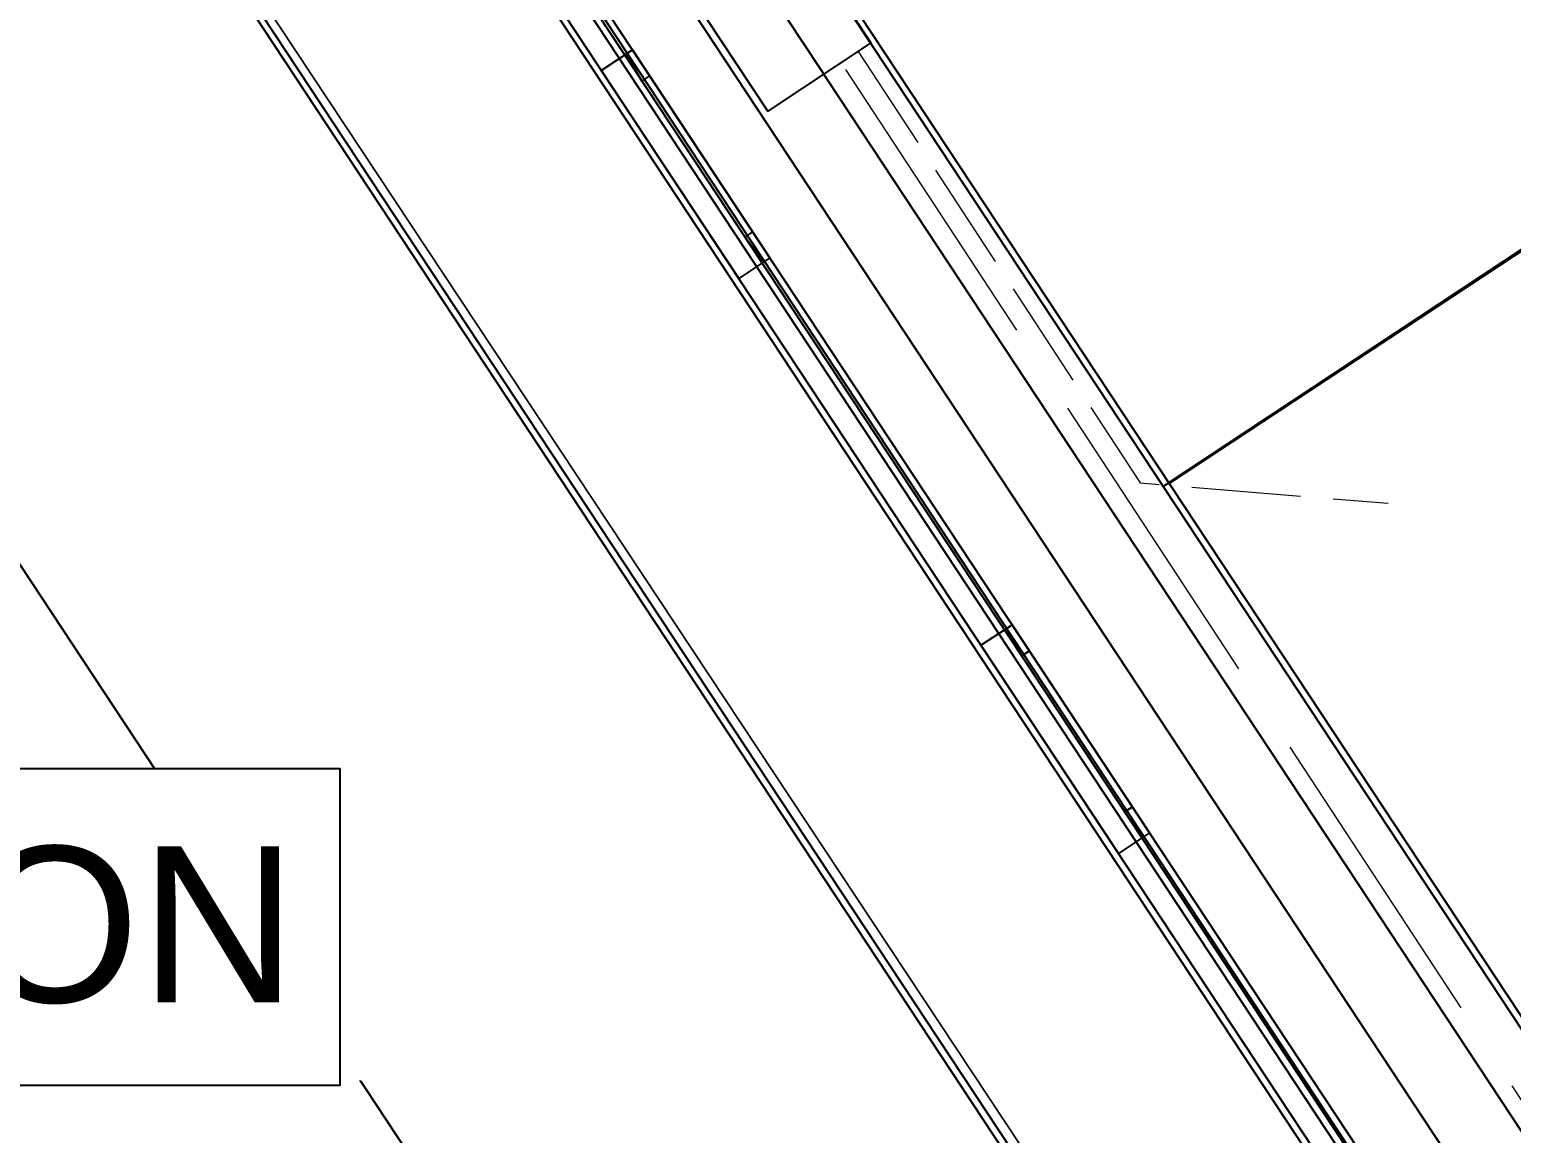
# Model space of a CAD drawing. Header units: metres. Extents: x 302064 to 304096, y 6268242 to 6271990.
# Drawn here: x 302981.5 to 303005.27, y 6271080.11 to 6271097.82 of the extents above; entities that cross this region are included whole.
import ezdxf
from ezdxf.enums import TextEntityAlignment as Align

# ---------------------------------------------------------------- set-up
doc = ezdxf.new("R2010")
doc.units = ezdxf.units.M
doc.linetypes.add('IE Trench LV', pattern=[6.5, 5, -1.5])
doc.linetypes.add('IECLTRLV', pattern=[6.5, 5, -1.5])
doc.layers.get('0').update_dxf_attribs({"color": 6})
for name, color, linetype in [('_User Miscellaneous1', 7, 'Continuous'), ('BDY', 252, 'Continuous'), ('DEVELOP', 2, 'Continuous'), ('ROAD_KERB', 253, 'Continuous'), ('ROAD_KERB-BACK', 8, 'Continuous'), ('ROAD_KERB-LIP', 8, 'Continuous'), ('SupportsUG_SP_LV_NEW', 7, 'Continuous'), ('XR01255_CC_DES$0$FOOTPATH', 252, 'Continuous'), ('XR01255_CC_DES$0$ROAD_CONTROL', 252, 'Continuous'), ('XR01255_CC_DES$0$ROAD_KERB', 252, 'Continuous'), ('XR01255_CC_DES$0$ROAD_KERB-BACK', 252, 'Continuous'), ('XR01255_CC_DES$0$ROAD_KERB-LIP', 252, 'Continuous'), ('XR01255_CC_LOT_LAYOUT$0$F_LOT', 252, 'Continuous'), ('XR01255_CC_LOT_LAYOUT$0$ST1_BDY', 252, 'Continuous'), ('XR01255_CC_LOT_LAYOUT$0$ST1_LOTS', 252, 'Continuous')]:
    doc.layers.add(name, color=color, linetype=linetype)
doc.layers.add('Cadastre Land Parcels_SP_EXT', color=7, linetype='Continuous', lineweight=5)
doc.layers.add('Trench_SP_NEW', color=7, linetype='IECLTRLV', lineweight=20)
doc.styles.get("Standard").update_dxf_attribs({"font": 'arial.ttf'})

# ---------------------------------------------------------------- blocks, each defined once
blk = doc.blocks.new('PILLAR_NEW')
for tag, height, flags, p in [('ASSET_NUM', 2.5, 8, (2, 4)), ('STREET_CODE', 0.2, 9, (1.5, 2)), ('OWNED_BY', 0.2, 9, (1.5, 1.8)), ('OPERATED_BY', 0.2, 9, (1.5, 1.6)), ('MAINTAINED_BY', 0.2, 9, (1.5, 1.4))]:
    blk.add_attdef(tag, text='', height=height, dxfattribs=dict(flags=flags)).set_placement(p, align=Align.MIDDLE_LEFT)
blk.add_wipeout([(-2.475, 0.99), (2.475, 0.99), (2.475, -0.99), (-2.475, -0.99)])
at = {"lineweight": -3}
blk.add_lwpolyline([(-2.475, 0.99), (2.475, 0.99), (2.475, -0.99), (-2.475, -0.99)], close=True, dxfattribs=at)
for tag, flags, p in [('STATE', 9, (1.5, 1.2)), ('SUPPORT_TYPE', 9, (1.5, 1)), ('USAGE', 9, (1.5, 0.8)), ('LEGEND', 9, (1.5, 0.6)), ('PARENT', 9, (1.5, 0.4)), ('SUBURB', 9, (1.5, 0.2)), ('STREETNAME', 9, (1.5, 0)), ('LOCATION', 9, (1.5, -0.2)), ('NOTES', 9, (1.5, -0.4)), ('Z', 1, (1.5, -0.6))]:
    blk.add_attdef(tag, text='', height=0.2, dxfattribs=dict(flags=flags)).set_placement(p, align=Align.MIDDLE_LEFT)
blk = doc.blocks.new('A$C6F1F0823')
at = {"layer": 'BDY'}
for p, q in [((10.552, 95.979), (71.022, 4.408)), ((3.882, 91.562), (64.346, 0)), ((70.781, 70.466), (40.573, 50.518))]:
    blk.add_line(p, q, dxfattribs=at)
at = {"layer": 'ROAD_KERB'}
blk.add_line((15.803, 81.676), (67.828, 2.893), dxfattribs=at)
for points in [[(31.839, 57.393), (34.043, 54.055)], [(31.839, 57.393), (34.043, 54.055)], [(31.839, 57.393), (34.043, 54.055)], [(31.839, 57.393), (34.043, 54.055)], [(31.839, 57.393), (34.043, 54.055)], [(31.839, 57.393), (34.043, 54.055)], [(31.839, 57.393), (34.043, 54.055)], [(31.839, 57.393), (34.043, 54.055)], [(31.839, 57.393), (34.043, 54.055)], [(31.839, 57.393), (34.043, 54.055)], [(31.839, 57.393), (34.043, 54.055)], [(31.839, 57.393), (34.043, 54.055)], [(31.839, 57.393), (34.043, 54.055)], [(31.839, 57.393), (34.043, 54.055)], [(31.839, 57.393), (34.043, 54.055)], [(31.839, 57.393), (34.043, 54.055)], [(31.839, 57.393), (34.043, 54.055)], [(31.839, 57.393), (34.043, 54.055)], [(31.839, 57.393), (34.043, 54.055)], [(31.839, 57.393), (34.043, 54.055)], [(31.839, 57.393), (34.043, 54.055)], [(31.839, 57.393), (34.043, 54.055)], [(31.839, 57.393), (34.043, 54.055)], [(31.839, 57.393), (34.043, 54.055)], [(31.839, 57.393), (34.043, 54.055)], [(31.839, 57.393), (34.043, 54.055)], [(31.839, 57.393), (34.043, 54.055)], [(31.839, 57.393), (34.043, 54.055)], [(31.839, 57.393), (34.043, 54.055)], [(31.839, 57.393), (34.043, 54.055)], [(31.839, 57.393), (34.043, 54.055)], [(31.839, 57.393), (34.043, 54.055)], [(31.839, 57.393), (34.043, 54.055)], [(31.839, 57.393), (34.043, 54.055)], [(31.839, 57.393), (34.043, 54.055)], [(31.839, 57.393), (34.043, 54.055)], [(31.839, 57.393), (34.043, 54.055)], [(31.839, 57.393), (34.043, 54.055)], [(31.839, 57.393), (34.043, 54.055)], [(31.839, 57.393), (34.043, 54.055)], [(31.839, 57.393), (34.043, 54.055)], [(31.839, 57.393), (34.043, 54.055)], [(31.839, 57.393), (34.043, 54.055)], [(31.839, 57.393), (34.043, 54.055)], [(31.839, 57.393), (34.043, 54.055)], [(31.839, 57.393), (34.043, 54.055)], [(31.839, 57.393), (34.043, 54.055)], [(31.839, 57.393), (34.043, 54.055)], [(31.839, 57.393), (34.043, 54.055)], [(31.839, 57.393), (34.043, 54.055)], [(37.928, 48.172), (40.132, 44.834)], [(37.928, 48.172), (40.132, 44.834)], [(37.928, 48.172), (40.132, 44.834)], [(37.928, 48.172), (40.132, 44.834)], [(37.928, 48.172), (40.132, 44.834)], [(37.928, 48.172), (40.132, 44.834)], [(37.928, 48.172), (40.132, 44.834)], [(37.928, 48.172), (40.132, 44.834)], [(37.928, 48.172), (40.132, 44.834)], [(37.928, 48.172), (40.132, 44.834)], [(37.928, 48.172), (40.132, 44.834)], [(37.928, 48.172), (40.132, 44.834)], [(37.928, 48.172), (40.132, 44.834)], [(37.928, 48.172), (40.132, 44.834)], [(37.928, 48.172), (40.132, 44.834)], [(37.928, 48.172), (40.132, 44.834)], [(37.928, 48.172), (40.132, 44.834)], [(37.928, 48.172), (40.132, 44.834)], [(37.928, 48.172), (40.132, 44.834)], [(37.928, 48.172), (40.132, 44.834)], [(37.928, 48.172), (40.132, 44.834)], [(37.928, 48.172), (40.132, 44.834)], [(37.928, 48.172), (40.132, 44.834)], [(37.928, 48.172), (40.132, 44.834)], [(37.928, 48.172), (40.132, 44.834)], [(37.928, 48.172), (40.132, 44.834)], [(37.928, 48.172), (40.132, 44.834)], [(37.928, 48.172), (40.132, 44.834)], [(37.928, 48.172), (40.132, 44.834)], [(37.928, 48.172), (40.132, 44.834)], [(37.928, 48.172), (40.132, 44.834)], [(37.928, 48.172), (40.132, 44.834)], [(37.928, 48.172), (40.132, 44.834)], [(37.928, 48.172), (40.132, 44.834)], [(37.928, 48.172), (40.132, 44.834)], [(37.928, 48.172), (40.132, 44.834)], [(37.928, 48.172), (40.132, 44.834)], [(37.928, 48.172), (40.132, 44.834)], [(37.928, 48.172), (40.132, 44.834)], [(37.928, 48.172), (40.132, 44.834)], [(37.928, 48.172), (40.132, 44.834)], [(37.928, 48.172), (40.132, 44.834)], [(37.928, 48.172), (40.132, 44.834)], [(37.928, 48.172), (40.132, 44.834)], [(37.928, 48.172), (40.132, 44.834)], [(37.928, 48.172), (40.132, 44.834)], [(37.928, 48.172), (40.132, 44.834)], [(37.928, 48.172), (40.132, 44.834)], [(37.928, 48.172), (40.132, 44.834)], [(37.928, 48.172), (40.132, 44.834)]]:
    blk.add_lwpolyline(points, dxfattribs=at)
at = {"layer": 'ROAD_KERB-BACK'}
blk.add_line((15.928, 81.759), (68.227, 2.562), dxfattribs=at)
for points in [[(31.864, 57.409), (32.114, 56.976)], [(31.864, 57.409), (32.114, 56.976)], [(31.864, 57.409), (32.114, 56.976)], [(31.864, 57.409), (32.114, 56.976)], [(31.864, 57.409), (32.114, 56.976)], [(31.864, 57.409), (32.114, 56.976)], [(31.864, 57.409), (32.114, 56.976)], [(31.864, 57.409), (32.114, 56.976)], [(31.864, 57.409), (32.114, 56.976)], [(31.864, 57.409), (32.114, 56.976)], [(31.864, 57.409), (32.114, 56.976)], [(31.864, 57.409), (32.114, 56.976)], [(31.864, 57.409), (32.114, 56.976)], [(31.864, 57.409), (32.114, 56.976)], [(31.864, 57.409), (32.114, 56.976)], [(31.864, 57.409), (32.114, 56.976)], [(31.864, 57.409), (32.114, 56.976)], [(31.864, 57.409), (32.114, 56.976)], [(31.864, 57.409), (32.114, 56.976)], [(31.864, 57.409), (32.114, 56.976)], [(31.864, 57.409), (32.114, 56.976)], [(31.864, 57.409), (32.114, 56.976)], [(31.864, 57.409), (32.114, 56.976)], [(31.864, 57.409), (32.114, 56.976)], [(31.864, 57.409), (32.114, 56.976)], [(31.864, 57.409), (32.114, 56.976)], [(31.864, 57.409), (32.114, 56.976)], [(31.864, 57.409), (32.114, 56.976)], [(31.864, 57.409), (32.114, 56.976)], [(31.864, 57.409), (32.114, 56.976)], [(31.864, 57.409), (32.114, 56.976)], [(31.864, 57.409), (32.114, 56.976)], [(31.864, 57.409), (32.114, 56.976)], [(31.864, 57.409), (32.114, 56.976)], [(31.864, 57.409), (32.114, 56.976)], [(31.864, 57.409), (32.114, 56.976)], [(31.864, 57.409), (32.114, 56.976)], [(31.864, 57.409), (32.114, 56.976)], [(31.864, 57.409), (32.114, 56.976)], [(31.864, 57.409), (32.114, 56.976)], [(31.864, 57.409), (32.114, 56.976)], [(31.864, 57.409), (32.114, 56.976)], [(31.864, 57.409), (32.114, 56.976)], [(31.864, 57.409), (32.114, 56.976)], [(31.864, 57.409), (32.114, 56.976)], [(31.864, 57.409), (32.114, 56.976)], [(31.864, 57.409), (32.114, 56.976)], [(31.864, 57.409), (32.114, 56.976)], [(31.864, 57.409), (32.114, 56.976)], [(31.864, 57.409), (32.114, 56.976)], [(31.964, 57.476), (34.168, 54.138)], [(31.964, 57.476), (34.168, 54.138)], [(31.964, 57.476), (34.168, 54.138)], [(31.964, 57.476), (34.168, 54.138)], [(31.964, 57.476), (34.168, 54.138)], [(31.964, 57.476), (34.168, 54.138)], [(31.964, 57.476), (34.168, 54.138)], [(31.964, 57.476), (34.168, 54.138)], [(31.964, 57.476), (34.168, 54.138)], [(31.964, 57.476), (34.168, 54.138)], [(31.964, 57.476), (34.168, 54.138)], [(31.964, 57.476), (34.168, 54.138)], [(31.964, 57.476), (34.168, 54.138)], [(31.964, 57.476), (34.168, 54.138)], [(31.964, 57.476), (34.168, 54.138)], [(31.964, 57.476), (34.168, 54.138)], [(31.964, 57.476), (34.168, 54.138)], [(31.964, 57.476), (34.168, 54.138)], [(31.964, 57.476), (34.168, 54.138)], [(31.964, 57.476), (34.168, 54.138)], [(31.964, 57.476), (34.168, 54.138)], [(31.964, 57.476), (34.168, 54.138)], [(31.964, 57.476), (34.168, 54.138)], [(31.964, 57.476), (34.168, 54.138)], [(31.964, 57.476), (34.168, 54.138)], [(31.964, 57.476), (34.168, 54.138)], [(31.964, 57.476), (34.168, 54.138)], [(31.964, 57.476), (34.168, 54.138)], [(31.964, 57.476), (34.168, 54.138)], [(31.964, 57.476), (34.168, 54.138)], [(31.964, 57.476), (34.168, 54.138)], [(31.964, 57.476), (34.168, 54.138)], [(31.964, 57.476), (34.168, 54.138)], [(31.964, 57.476), (34.168, 54.138)], [(31.964, 57.476), (34.168, 54.138)], [(31.964, 57.476), (34.168, 54.138)], [(31.964, 57.476), (34.168, 54.138)], [(31.964, 57.476), (34.168, 54.138)], [(31.964, 57.476), (34.168, 54.138)], [(31.964, 57.476), (34.168, 54.138)], [(31.964, 57.476), (34.168, 54.138)], [(31.964, 57.476), (34.168, 54.138)], [(31.964, 57.476), (34.168, 54.138)], [(31.964, 57.476), (34.168, 54.138)], [(31.964, 57.476), (34.168, 54.138)], [(31.964, 57.476), (34.168, 54.138)], [(31.964, 57.476), (34.168, 54.138)], [(31.964, 57.476), (34.168, 54.138)], [(31.964, 57.476), (34.168, 54.138)], [(31.964, 57.476), (34.168, 54.138)], [(32.114, 56.976), (32.24, 57.058)], [(32.114, 56.976), (32.24, 57.058)], [(32.114, 56.976), (32.24, 57.058)], [(32.114, 56.976), (32.24, 57.058)], [(32.114, 56.976), (32.24, 57.058)], [(32.114, 56.976), (32.24, 57.058)], [(32.114, 56.976), (32.24, 57.058)], [(32.114, 56.976), (32.24, 57.058)], [(32.114, 56.976), (32.24, 57.058)], [(32.114, 56.976), (32.24, 57.058)], [(32.114, 56.976), (32.24, 57.058)], [(32.114, 56.976), (32.24, 57.058)], [(32.114, 56.976), (32.24, 57.058)], [(32.114, 56.976), (32.24, 57.058)], [(32.114, 56.976), (32.24, 57.058)], [(32.114, 56.976), (32.24, 57.058)], [(32.114, 56.976), (32.24, 57.058)], [(32.114, 56.976), (32.24, 57.058)], [(32.114, 56.976), (32.24, 57.058)], [(32.114, 56.976), (32.24, 57.058)], [(32.114, 56.976), (32.24, 57.058)], [(32.114, 56.976), (32.24, 57.058)], [(32.114, 56.976), (32.24, 57.058)], [(32.114, 56.976), (32.24, 57.058)], [(32.114, 56.976), (32.24, 57.058)], [(32.114, 56.976), (32.24, 57.058)], [(32.114, 56.976), (32.24, 57.058)], [(32.114, 56.976), (32.24, 57.058)], [(32.114, 56.976), (32.24, 57.058)], [(32.114, 56.976), (32.24, 57.058)], [(32.114, 56.976), (32.24, 57.058)], [(32.114, 56.976), (32.24, 57.058)], [(32.114, 56.976), (32.24, 57.058)], [(32.114, 56.976), (32.24, 57.058)], [(32.114, 56.976), (32.24, 57.058)], [(32.114, 56.976), (32.24, 57.058)], [(32.114, 56.976), (32.24, 57.058)], [(32.114, 56.976), (32.24, 57.058)], [(32.114, 56.976), (32.24, 57.058)], [(32.114, 56.976), (32.24, 57.058)], [(32.114, 56.976), (32.24, 57.058)], [(32.114, 56.976), (32.24, 57.058)], [(32.114, 56.976), (32.24, 57.058)], [(32.114, 56.976), (32.24, 57.058)], [(32.114, 56.976), (32.24, 57.058)], [(32.114, 56.976), (32.24, 57.058)], [(32.114, 56.976), (32.24, 57.058)], [(32.114, 56.976), (32.24, 57.058)], [(32.114, 56.976), (32.24, 57.058)], [(32.114, 56.976), (32.24, 57.058)], [(33.768, 54.472), (33.893, 54.555)], [(33.768, 54.472), (33.893, 54.555)], [(33.768, 54.472), (33.893, 54.555)], [(33.768, 54.472), (33.893, 54.555)], [(33.768, 54.472), (33.893, 54.555)], [(33.768, 54.472), (33.893, 54.555)], [(33.768, 54.472), (33.893, 54.555)], [(33.768, 54.472), (33.893, 54.555)], [(33.768, 54.472), (33.893, 54.555)], [(33.768, 54.472), (33.893, 54.555)], [(33.768, 54.472), (33.893, 54.555)], [(33.768, 54.472), (33.893, 54.555)], [(33.768, 54.472), (33.893, 54.555)], [(33.768, 54.472), (33.893, 54.555)], [(33.768, 54.472), (33.893, 54.555)], [(33.768, 54.472), (33.893, 54.555)], [(33.768, 54.472), (33.893, 54.555)], [(33.768, 54.472), (33.893, 54.555)], [(33.768, 54.472), (33.893, 54.555)], [(33.768, 54.472), (33.893, 54.555)], [(33.768, 54.472), (33.893, 54.555)], [(33.768, 54.472), (33.893, 54.555)], [(33.768, 54.472), (33.893, 54.555)], [(33.768, 54.472), (33.893, 54.555)], [(33.768, 54.472), (33.893, 54.555)], [(33.768, 54.472), (33.893, 54.555)], [(33.768, 54.472), (33.893, 54.555)], [(33.768, 54.472), (33.893, 54.555)], [(33.768, 54.472), (33.893, 54.555)], [(33.768, 54.472), (33.893, 54.555)], [(33.768, 54.472), (33.893, 54.555)], [(33.768, 54.472), (33.893, 54.555)], [(33.768, 54.472), (33.893, 54.555)], [(33.768, 54.472), (33.893, 54.555)], [(33.768, 54.472), (33.893, 54.555)], [(33.768, 54.472), (33.893, 54.555)], [(33.768, 54.472), (33.893, 54.555)], [(33.768, 54.472), (33.893, 54.555)], [(33.768, 54.472), (33.893, 54.555)], [(33.768, 54.472), (33.893, 54.555)], [(33.768, 54.472), (33.893, 54.555)], [(33.768, 54.472), (33.893, 54.555)], [(33.768, 54.472), (33.893, 54.555)], [(33.768, 54.472), (33.893, 54.555)], [(33.768, 54.472), (33.893, 54.555)], [(33.768, 54.472), (33.893, 54.555)], [(33.768, 54.472), (33.893, 54.555)], [(33.768, 54.472), (33.893, 54.555)], [(33.768, 54.472), (33.893, 54.555)], [(33.768, 54.472), (33.893, 54.555)], [(33.768, 54.472), (34.068, 54.072)], [(33.768, 54.472), (34.068, 54.072)], [(33.768, 54.472), (34.068, 54.072)], [(33.768, 54.472), (34.068, 54.072)], [(33.768, 54.472), (34.068, 54.072)], [(33.768, 54.472), (34.068, 54.072)], [(33.768, 54.472), (34.068, 54.072)], [(33.768, 54.472), (34.068, 54.072)], [(33.768, 54.472), (34.068, 54.072)], [(33.768, 54.472), (34.068, 54.072)], [(33.768, 54.472), (34.068, 54.072)], [(33.768, 54.472), (34.068, 54.072)], [(33.768, 54.472), (34.068, 54.072)], [(33.768, 54.472), (34.068, 54.072)], [(33.768, 54.472), (34.068, 54.072)], [(33.768, 54.472), (34.068, 54.072)], [(33.768, 54.472), (34.068, 54.072)], [(33.768, 54.472), (34.068, 54.072)], [(33.768, 54.472), (34.068, 54.072)], [(33.768, 54.472), (34.068, 54.072)], [(33.768, 54.472), (34.068, 54.072)], [(33.768, 54.472), (34.068, 54.072)], [(33.768, 54.472), (34.068, 54.072)], [(33.768, 54.472), (34.068, 54.072)], [(33.768, 54.472), (34.068, 54.072)], [(33.768, 54.472), (34.068, 54.072)], [(33.768, 54.472), (34.068, 54.072)], [(33.768, 54.472), (34.068, 54.072)], [(33.768, 54.472), (34.068, 54.072)], [(33.768, 54.472), (34.068, 54.072)], [(33.768, 54.472), (34.068, 54.072)], [(33.768, 54.472), (34.068, 54.072)], [(33.768, 54.472), (34.068, 54.072)], [(33.768, 54.472), (34.068, 54.072)], [(33.768, 54.472), (34.068, 54.072)], [(33.768, 54.472), (34.068, 54.072)], [(33.768, 54.472), (34.068, 54.072)], [(33.768, 54.472), (34.068, 54.072)], [(33.768, 54.472), (34.068, 54.072)], [(33.768, 54.472), (34.068, 54.072)], [(33.768, 54.472), (34.068, 54.072)], [(33.768, 54.472), (34.068, 54.072)], [(33.768, 54.472), (34.068, 54.072)], [(33.768, 54.472), (34.068, 54.072)], [(33.768, 54.472), (34.068, 54.072)], [(33.768, 54.472), (34.068, 54.072)], [(33.768, 54.472), (34.068, 54.072)], [(33.768, 54.472), (34.068, 54.072)], [(33.768, 54.472), (34.068, 54.072)], [(33.768, 54.472), (34.068, 54.072)], [(38.053, 48.255), (40.257, 44.917)], [(38.053, 48.255), (40.257, 44.917)], [(38.053, 48.255), (40.257, 44.917)], [(38.053, 48.255), (40.257, 44.917)], [(38.053, 48.255), (40.257, 44.917)], [(38.053, 48.255), (40.257, 44.917)], [(38.053, 48.255), (40.257, 44.917)], [(38.053, 48.255), (40.257, 44.917)], [(38.053, 48.255), (40.257, 44.917)], [(38.053, 48.255), (40.257, 44.917)], [(38.053, 48.255), (40.257, 44.917)], [(38.053, 48.255), (40.257, 44.917)], [(38.053, 48.255), (40.257, 44.917)], [(38.053, 48.255), (40.257, 44.917)], [(38.053, 48.255), (40.257, 44.917)], [(38.053, 48.255), (40.257, 44.917)], [(38.053, 48.255), (40.257, 44.917)], [(38.053, 48.255), (40.257, 44.917)], [(38.053, 48.255), (40.257, 44.917)], [(38.053, 48.255), (40.257, 44.917)], [(38.053, 48.255), (40.257, 44.917)], [(38.053, 48.255), (40.257, 44.917)], [(38.053, 48.255), (40.257, 44.917)], [(38.053, 48.255), (40.257, 44.917)], [(38.053, 48.255), (40.257, 44.917)], [(38.053, 48.255), (40.257, 44.917)], [(38.053, 48.255), (40.257, 44.917)], [(38.053, 48.255), (40.257, 44.917)], [(38.053, 48.255), (40.257, 44.917)], [(38.053, 48.255), (40.257, 44.917)], [(38.053, 48.255), (40.257, 44.917)], [(38.053, 48.255), (40.257, 44.917)], [(38.053, 48.255), (40.257, 44.917)], [(38.053, 48.255), (40.257, 44.917)], [(38.053, 48.255), (40.257, 44.917)], [(38.053, 48.255), (40.257, 44.917)], [(38.053, 48.255), (40.257, 44.917)], [(38.053, 48.255), (40.257, 44.917)], [(38.053, 48.255), (40.257, 44.917)], [(38.053, 48.255), (40.257, 44.917)], [(38.053, 48.255), (40.257, 44.917)], [(38.053, 48.255), (40.257, 44.917)], [(38.053, 48.255), (40.257, 44.917)], [(38.053, 48.255), (40.257, 44.917)], [(38.053, 48.255), (40.257, 44.917)], [(38.053, 48.255), (40.257, 44.917)], [(38.053, 48.255), (40.257, 44.917)], [(38.053, 48.255), (40.257, 44.917)], [(38.053, 48.255), (40.257, 44.917)], [(38.053, 48.255), (40.257, 44.917)], [(37.953, 48.189), (38.204, 47.755)], [(37.953, 48.189), (38.204, 47.755)], [(37.953, 48.189), (38.204, 47.755)], [(37.953, 48.189), (38.204, 47.755)], [(37.953, 48.189), (38.204, 47.755)], [(37.953, 48.189), (38.204, 47.755)], [(37.953, 48.189), (38.204, 47.755)], [(37.953, 48.189), (38.204, 47.755)], [(37.953, 48.189), (38.204, 47.755)], [(37.953, 48.189), (38.204, 47.755)], [(37.953, 48.189), (38.204, 47.755)], [(37.953, 48.189), (38.204, 47.755)], [(37.953, 48.189), (38.204, 47.755)], [(37.953, 48.189), (38.204, 47.755)], [(37.953, 48.189), (38.204, 47.755)], [(37.953, 48.189), (38.204, 47.755)], [(37.953, 48.189), (38.204, 47.755)], [(37.953, 48.189), (38.204, 47.755)], [(37.953, 48.189), (38.204, 47.755)], [(37.953, 48.189), (38.204, 47.755)], [(37.953, 48.189), (38.204, 47.755)], [(37.953, 48.189), (38.204, 47.755)], [(37.953, 48.189), (38.204, 47.755)], [(37.953, 48.189), (38.204, 47.755)], [(37.953, 48.189), (38.204, 47.755)], [(37.953, 48.189), (38.204, 47.755)], [(37.953, 48.189), (38.204, 47.755)], [(37.953, 48.189), (38.204, 47.755)], [(37.953, 48.189), (38.204, 47.755)], [(37.953, 48.189), (38.204, 47.755)], [(37.953, 48.189), (38.204, 47.755)], [(37.953, 48.189), (38.204, 47.755)], [(37.953, 48.189), (38.204, 47.755)], [(37.953, 48.189), (38.204, 47.755)], [(37.953, 48.189), (38.204, 47.755)], [(37.953, 48.189), (38.204, 47.755)], [(37.953, 48.189), (38.204, 47.755)], [(37.953, 48.189), (38.204, 47.755)], [(37.953, 48.189), (38.204, 47.755)], [(37.953, 48.189), (38.204, 47.755)], [(37.953, 48.189), (38.204, 47.755)], [(37.953, 48.189), (38.204, 47.755)], [(37.953, 48.189), (38.204, 47.755)], [(37.953, 48.189), (38.204, 47.755)], [(37.953, 48.189), (38.204, 47.755)], [(37.953, 48.189), (38.204, 47.755)], [(37.953, 48.189), (38.204, 47.755)], [(37.953, 48.189), (38.204, 47.755)], [(37.953, 48.189), (38.204, 47.755)], [(37.953, 48.189), (38.204, 47.755)], [(38.204, 47.755), (38.329, 47.837)], [(38.204, 47.755), (38.329, 47.837)], [(38.204, 47.755), (38.329, 47.837)], [(38.204, 47.755), (38.329, 47.837)], [(38.204, 47.755), (38.329, 47.837)], [(38.204, 47.755), (38.329, 47.837)], [(38.204, 47.755), (38.329, 47.837)], [(38.204, 47.755), (38.329, 47.837)], [(38.204, 47.755), (38.329, 47.837)], [(38.204, 47.755), (38.329, 47.837)], [(38.204, 47.755), (38.329, 47.837)], [(38.204, 47.755), (38.329, 47.837)], [(38.204, 47.755), (38.329, 47.837)], [(38.204, 47.755), (38.329, 47.837)], [(38.204, 47.755), (38.329, 47.837)], [(38.204, 47.755), (38.329, 47.837)], [(38.204, 47.755), (38.329, 47.837)], [(38.204, 47.755), (38.329, 47.837)], [(38.204, 47.755), (38.329, 47.837)], [(38.204, 47.755), (38.329, 47.837)], [(38.204, 47.755), (38.329, 47.837)], [(38.204, 47.755), (38.329, 47.837)], [(38.204, 47.755), (38.329, 47.837)], [(38.204, 47.755), (38.329, 47.837)], [(38.204, 47.755), (38.329, 47.837)], [(38.204, 47.755), (38.329, 47.837)], [(38.204, 47.755), (38.329, 47.837)], [(38.204, 47.755), (38.329, 47.837)], [(38.204, 47.755), (38.329, 47.837)], [(38.204, 47.755), (38.329, 47.837)], [(38.204, 47.755), (38.329, 47.837)], [(38.204, 47.755), (38.329, 47.837)], [(38.204, 47.755), (38.329, 47.837)], [(38.204, 47.755), (38.329, 47.837)], [(38.204, 47.755), (38.329, 47.837)], [(38.204, 47.755), (38.329, 47.837)], [(38.204, 47.755), (38.329, 47.837)], [(38.204, 47.755), (38.329, 47.837)], [(38.204, 47.755), (38.329, 47.837)], [(38.204, 47.755), (38.329, 47.837)], [(38.204, 47.755), (38.329, 47.837)], [(38.204, 47.755), (38.329, 47.837)], [(38.204, 47.755), (38.329, 47.837)], [(38.204, 47.755), (38.329, 47.837)], [(38.204, 47.755), (38.329, 47.837)], [(38.204, 47.755), (38.329, 47.837)], [(38.204, 47.755), (38.329, 47.837)], [(38.204, 47.755), (38.329, 47.837)], [(38.204, 47.755), (38.329, 47.837)], [(38.204, 47.755), (38.329, 47.837)], [(39.857, 45.251), (39.982, 45.334)], [(39.857, 45.251), (39.982, 45.334)], [(39.857, 45.251), (39.982, 45.334)], [(39.857, 45.251), (39.982, 45.334)], [(39.857, 45.251), (39.982, 45.334)], [(39.857, 45.251), (39.982, 45.334)], [(39.857, 45.251), (39.982, 45.334)], [(39.857, 45.251), (39.982, 45.334)], [(39.857, 45.251), (39.982, 45.334)], [(39.857, 45.251), (39.982, 45.334)], [(39.857, 45.251), (39.982, 45.334)], [(39.857, 45.251), (39.982, 45.334)], [(39.857, 45.251), (39.982, 45.334)], [(39.857, 45.251), (39.982, 45.334)], [(39.857, 45.251), (39.982, 45.334)], [(39.857, 45.251), (39.982, 45.334)], [(39.857, 45.251), (39.982, 45.334)], [(39.857, 45.251), (39.982, 45.334)], [(39.857, 45.251), (39.982, 45.334)], [(39.857, 45.251), (39.982, 45.334)], [(39.857, 45.251), (39.982, 45.334)], [(39.857, 45.251), (39.982, 45.334)], [(39.857, 45.251), (39.982, 45.334)], [(39.857, 45.251), (39.982, 45.334)], [(39.857, 45.251), (39.982, 45.334)], [(39.857, 45.251), (39.982, 45.334)], [(39.857, 45.251), (39.982, 45.334)], [(39.857, 45.251), (39.982, 45.334)], [(39.857, 45.251), (39.982, 45.334)], [(39.857, 45.251), (39.982, 45.334)], [(39.857, 45.251), (39.982, 45.334)], [(39.857, 45.251), (39.982, 45.334)], [(39.857, 45.251), (39.982, 45.334)], [(39.857, 45.251), (39.982, 45.334)], [(39.857, 45.251), (39.982, 45.334)], [(39.857, 45.251), (39.982, 45.334)], [(39.857, 45.251), (39.982, 45.334)], [(39.857, 45.251), (39.982, 45.334)], [(39.857, 45.251), (39.982, 45.334)], [(39.857, 45.251), (39.982, 45.334)], [(39.857, 45.251), (39.982, 45.334)], [(39.857, 45.251), (39.982, 45.334)], [(39.857, 45.251), (39.982, 45.334)], [(39.857, 45.251), (39.982, 45.334)], [(39.857, 45.251), (39.982, 45.334)], [(39.857, 45.251), (39.982, 45.334)], [(39.857, 45.251), (39.982, 45.334)], [(39.857, 45.251), (39.982, 45.334)], [(39.857, 45.251), (39.982, 45.334)], [(39.857, 45.251), (39.982, 45.334)], [(39.857, 45.251), (40.157, 44.851)], [(39.857, 45.251), (40.157, 44.851)], [(39.857, 45.251), (40.157, 44.851)], [(39.857, 45.251), (40.157, 44.851)], [(39.857, 45.251), (40.157, 44.851)], [(39.857, 45.251), (40.157, 44.851)], [(39.857, 45.251), (40.157, 44.851)], [(39.857, 45.251), (40.157, 44.851)], [(39.857, 45.251), (40.157, 44.851)], [(39.857, 45.251), (40.157, 44.851)], [(39.857, 45.251), (40.157, 44.851)], [(39.857, 45.251), (40.157, 44.851)], [(39.857, 45.251), (40.157, 44.851)], [(39.857, 45.251), (40.157, 44.851)], [(39.857, 45.251), (40.157, 44.851)], [(39.857, 45.251), (40.157, 44.851)], [(39.857, 45.251), (40.157, 44.851)], [(39.857, 45.251), (40.157, 44.851)], [(39.857, 45.251), (40.157, 44.851)], [(39.857, 45.251), (40.157, 44.851)], [(39.857, 45.251), (40.157, 44.851)], [(39.857, 45.251), (40.157, 44.851)], [(39.857, 45.251), (40.157, 44.851)], [(39.857, 45.251), (40.157, 44.851)], [(39.857, 45.251), (40.157, 44.851)], [(39.857, 45.251), (40.157, 44.851)], [(39.857, 45.251), (40.157, 44.851)], [(39.857, 45.251), (40.157, 44.851)], [(39.857, 45.251), (40.157, 44.851)], [(39.857, 45.251), (40.157, 44.851)], [(39.857, 45.251), (40.157, 44.851)], [(39.857, 45.251), (40.157, 44.851)], [(39.857, 45.251), (40.157, 44.851)], [(39.857, 45.251), (40.157, 44.851)], [(39.857, 45.251), (40.157, 44.851)], [(39.857, 45.251), (40.157, 44.851)], [(39.857, 45.251), (40.157, 44.851)], [(39.857, 45.251), (40.157, 44.851)], [(39.857, 45.251), (40.157, 44.851)], [(39.857, 45.251), (40.157, 44.851)], [(39.857, 45.251), (40.157, 44.851)], [(39.857, 45.251), (40.157, 44.851)], [(39.857, 45.251), (40.157, 44.851)], [(39.857, 45.251), (40.157, 44.851)], [(39.857, 45.251), (40.157, 44.851)], [(39.857, 45.251), (40.157, 44.851)], [(39.857, 45.251), (40.157, 44.851)], [(39.857, 45.251), (40.157, 44.851)], [(39.857, 45.251), (40.157, 44.851)], [(39.857, 45.251), (40.157, 44.851)]]:
    blk.add_lwpolyline(points, dxfattribs=at)
at = {"layer": 'ROAD_KERB-LIP'}
blk.add_line((15.428, 81.428), (67.453, 2.645), dxfattribs=at)
for points in [[(31.463, 57.145), (31.964, 57.476)], [(31.463, 57.145), (31.964, 57.476)], [(31.463, 57.145), (31.964, 57.476)], [(31.463, 57.145), (31.964, 57.476)], [(31.463, 57.145), (31.964, 57.476)], [(31.463, 57.145), (31.964, 57.476)], [(31.463, 57.145), (31.964, 57.476)], [(31.463, 57.145), (31.964, 57.476)], [(31.463, 57.145), (31.964, 57.476)], [(31.463, 57.145), (31.964, 57.476)], [(31.463, 57.145), (31.964, 57.476)], [(31.463, 57.145), (31.964, 57.476)], [(31.463, 57.145), (31.964, 57.476)], [(31.463, 57.145), (31.964, 57.476)], [(31.463, 57.145), (31.964, 57.476)], [(31.463, 57.145), (31.964, 57.476)], [(31.463, 57.145), (31.964, 57.476)], [(31.463, 57.145), (31.964, 57.476)], [(31.463, 57.145), (31.964, 57.476)], [(31.463, 57.145), (31.964, 57.476)], [(31.463, 57.145), (31.964, 57.476)], [(31.463, 57.145), (31.964, 57.476)], [(31.463, 57.145), (31.964, 57.476)], [(31.463, 57.145), (31.964, 57.476)], [(31.463, 57.145), (31.964, 57.476)], [(31.463, 57.145), (31.964, 57.476)], [(31.463, 57.145), (31.964, 57.476)], [(31.463, 57.145), (31.964, 57.476)], [(31.463, 57.145), (31.964, 57.476)], [(31.463, 57.145), (31.964, 57.476)], [(31.463, 57.145), (31.964, 57.476)], [(31.463, 57.145), (31.964, 57.476)], [(31.463, 57.145), (31.964, 57.476)], [(31.463, 57.145), (31.964, 57.476)], [(31.463, 57.145), (31.964, 57.476)], [(31.463, 57.145), (31.964, 57.476)], [(31.463, 57.145), (31.964, 57.476)], [(31.463, 57.145), (31.964, 57.476)], [(31.463, 57.145), (31.964, 57.476)], [(31.463, 57.145), (31.964, 57.476)], [(31.463, 57.145), (31.964, 57.476)], [(31.463, 57.145), (31.964, 57.476)], [(31.463, 57.145), (31.964, 57.476)], [(31.463, 57.145), (31.964, 57.476)], [(31.463, 57.145), (31.964, 57.476)], [(31.463, 57.145), (31.964, 57.476)], [(31.463, 57.145), (31.964, 57.476)], [(31.463, 57.145), (31.964, 57.476)], [(31.463, 57.145), (31.964, 57.476)], [(31.463, 57.145), (31.964, 57.476)], [(31.463, 57.145), (33.668, 53.807)], [(31.463, 57.145), (33.668, 53.807)], [(31.463, 57.145), (33.668, 53.807)], [(31.463, 57.145), (33.668, 53.807)], [(31.463, 57.145), (33.668, 53.807)], [(31.463, 57.145), (33.668, 53.807)], [(31.463, 57.145), (33.668, 53.807)], [(31.463, 57.145), (33.668, 53.807)], [(31.463, 57.145), (33.668, 53.807)], [(31.463, 57.145), (33.668, 53.807)], [(31.463, 57.145), (33.668, 53.807)], [(31.463, 57.145), (33.668, 53.807)], [(31.463, 57.145), (33.668, 53.807)], [(31.463, 57.145), (33.668, 53.807)], [(31.463, 57.145), (33.668, 53.807)], [(31.463, 57.145), (33.668, 53.807)], [(31.463, 57.145), (33.668, 53.807)], [(31.463, 57.145), (33.668, 53.807)], [(31.463, 57.145), (33.668, 53.807)], [(31.463, 57.145), (33.668, 53.807)], [(31.463, 57.145), (33.668, 53.807)], [(31.463, 57.145), (33.668, 53.807)], [(31.463, 57.145), (33.668, 53.807)], [(31.463, 57.145), (33.668, 53.807)], [(31.463, 57.145), (33.668, 53.807)], [(31.463, 57.145), (33.668, 53.807)], [(31.463, 57.145), (33.668, 53.807)], [(31.463, 57.145), (33.668, 53.807)], [(31.463, 57.145), (33.668, 53.807)], [(31.463, 57.145), (33.668, 53.807)], [(31.463, 57.145), (33.668, 53.807)], [(31.463, 57.145), (33.668, 53.807)], [(31.463, 57.145), (33.668, 53.807)], [(31.463, 57.145), (33.668, 53.807)], [(31.463, 57.145), (33.668, 53.807)], [(31.463, 57.145), (33.668, 53.807)], [(31.463, 57.145), (33.668, 53.807)], [(31.463, 57.145), (33.668, 53.807)], [(31.463, 57.145), (33.668, 53.807)], [(31.463, 57.145), (33.668, 53.807)], [(31.463, 57.145), (33.668, 53.807)], [(31.463, 57.145), (33.668, 53.807)], [(31.463, 57.145), (33.668, 53.807)], [(31.463, 57.145), (33.668, 53.807)], [(31.463, 57.145), (33.668, 53.807)], [(31.463, 57.145), (33.668, 53.807)], [(31.463, 57.145), (33.668, 53.807)], [(31.463, 57.145), (33.668, 53.807)], [(31.463, 57.145), (33.668, 53.807)], [(31.463, 57.145), (33.668, 53.807)], [(34.168, 54.138), (33.668, 53.807)], [(34.168, 54.138), (33.668, 53.807)], [(34.168, 54.138), (33.668, 53.807)], [(34.168, 54.138), (33.668, 53.807)], [(34.168, 54.138), (33.668, 53.807)], [(34.168, 54.138), (33.668, 53.807)], [(34.168, 54.138), (33.668, 53.807)], [(34.168, 54.138), (33.668, 53.807)], [(34.168, 54.138), (33.668, 53.807)], [(34.168, 54.138), (33.668, 53.807)], [(34.168, 54.138), (33.668, 53.807)], [(34.168, 54.138), (33.668, 53.807)], [(34.168, 54.138), (33.668, 53.807)], [(34.168, 54.138), (33.668, 53.807)], [(34.168, 54.138), (33.668, 53.807)], [(34.168, 54.138), (33.668, 53.807)], [(34.168, 54.138), (33.668, 53.807)], [(34.168, 54.138), (33.668, 53.807)], [(34.168, 54.138), (33.668, 53.807)], [(34.168, 54.138), (33.668, 53.807)], [(34.168, 54.138), (33.668, 53.807)], [(34.168, 54.138), (33.668, 53.807)], [(34.168, 54.138), (33.668, 53.807)], [(34.168, 54.138), (33.668, 53.807)], [(34.168, 54.138), (33.668, 53.807)], [(34.168, 54.138), (33.668, 53.807)], [(34.168, 54.138), (33.668, 53.807)], [(34.168, 54.138), (33.668, 53.807)], [(34.168, 54.138), (33.668, 53.807)], [(34.168, 54.138), (33.668, 53.807)], [(34.168, 54.138), (33.668, 53.807)], [(34.168, 54.138), (33.668, 53.807)], [(34.168, 54.138), (33.668, 53.807)], [(34.168, 54.138), (33.668, 53.807)], [(34.168, 54.138), (33.668, 53.807)], [(34.168, 54.138), (33.668, 53.807)], [(34.168, 54.138), (33.668, 53.807)], [(34.168, 54.138), (33.668, 53.807)], [(34.168, 54.138), (33.668, 53.807)], [(34.168, 54.138), (33.668, 53.807)], [(34.168, 54.138), (33.668, 53.807)], [(34.168, 54.138), (33.668, 53.807)], [(34.168, 54.138), (33.668, 53.807)], [(34.168, 54.138), (33.668, 53.807)], [(34.168, 54.138), (33.668, 53.807)], [(34.168, 54.138), (33.668, 53.807)], [(34.168, 54.138), (33.668, 53.807)], [(34.168, 54.138), (33.668, 53.807)], [(34.168, 54.138), (33.668, 53.807)], [(34.168, 54.138), (33.668, 53.807)], [(37.552, 47.924), (38.053, 48.255)], [(37.552, 47.924), (38.053, 48.255)], [(37.552, 47.924), (38.053, 48.255)], [(37.552, 47.924), (38.053, 48.255)], [(37.552, 47.924), (38.053, 48.255)], [(37.552, 47.924), (38.053, 48.255)], [(37.552, 47.924), (38.053, 48.255)], [(37.552, 47.924), (38.053, 48.255)], [(37.552, 47.924), (38.053, 48.255)], [(37.552, 47.924), (38.053, 48.255)], [(37.552, 47.924), (38.053, 48.255)], [(37.552, 47.924), (38.053, 48.255)], [(37.552, 47.924), (38.053, 48.255)], [(37.552, 47.924), (38.053, 48.255)], [(37.552, 47.924), (38.053, 48.255)], [(37.552, 47.924), (38.053, 48.255)], [(37.552, 47.924), (38.053, 48.255)], [(37.552, 47.924), (38.053, 48.255)], [(37.552, 47.924), (38.053, 48.255)], [(37.552, 47.924), (38.053, 48.255)], [(37.552, 47.924), (38.053, 48.255)], [(37.552, 47.924), (38.053, 48.255)], [(37.552, 47.924), (38.053, 48.255)], [(37.552, 47.924), (38.053, 48.255)], [(37.552, 47.924), (38.053, 48.255)], [(37.552, 47.924), (38.053, 48.255)], [(37.552, 47.924), (38.053, 48.255)], [(37.552, 47.924), (38.053, 48.255)], [(37.552, 47.924), (38.053, 48.255)], [(37.552, 47.924), (38.053, 48.255)], [(37.552, 47.924), (38.053, 48.255)], [(37.552, 47.924), (38.053, 48.255)], [(37.552, 47.924), (38.053, 48.255)], [(37.552, 47.924), (38.053, 48.255)], [(37.552, 47.924), (38.053, 48.255)], [(37.552, 47.924), (38.053, 48.255)], [(37.552, 47.924), (38.053, 48.255)], [(37.552, 47.924), (38.053, 48.255)], [(37.552, 47.924), (38.053, 48.255)], [(37.552, 47.924), (38.053, 48.255)], [(37.552, 47.924), (38.053, 48.255)], [(37.552, 47.924), (38.053, 48.255)], [(37.552, 47.924), (38.053, 48.255)], [(37.552, 47.924), (38.053, 48.255)], [(37.552, 47.924), (38.053, 48.255)], [(37.552, 47.924), (38.053, 48.255)], [(37.552, 47.924), (38.053, 48.255)], [(37.552, 47.924), (38.053, 48.255)], [(37.552, 47.924), (38.053, 48.255)], [(37.552, 47.924), (38.053, 48.255)], [(37.552, 47.924), (39.757, 44.586)], [(37.552, 47.924), (39.757, 44.586)], [(37.552, 47.924), (39.757, 44.586)], [(37.552, 47.924), (39.757, 44.586)], [(37.552, 47.924), (39.757, 44.586)], [(37.552, 47.924), (39.757, 44.586)], [(37.552, 47.924), (39.757, 44.586)], [(37.552, 47.924), (39.757, 44.586)], [(37.552, 47.924), (39.757, 44.586)], [(37.552, 47.924), (39.757, 44.586)], [(37.552, 47.924), (39.757, 44.586)], [(37.552, 47.924), (39.757, 44.586)], [(37.552, 47.924), (39.757, 44.586)], [(37.552, 47.924), (39.757, 44.586)], [(37.552, 47.924), (39.757, 44.586)], [(37.552, 47.924), (39.757, 44.586)], [(37.552, 47.924), (39.757, 44.586)], [(37.552, 47.924), (39.757, 44.586)], [(37.552, 47.924), (39.757, 44.586)], [(37.552, 47.924), (39.757, 44.586)], [(37.552, 47.924), (39.757, 44.586)], [(37.552, 47.924), (39.757, 44.586)], [(37.552, 47.924), (39.757, 44.586)], [(37.552, 47.924), (39.757, 44.586)], [(37.552, 47.924), (39.757, 44.586)], [(37.552, 47.924), (39.757, 44.586)], [(37.552, 47.924), (39.757, 44.586)], [(37.552, 47.924), (39.757, 44.586)], [(37.552, 47.924), (39.757, 44.586)], [(37.552, 47.924), (39.757, 44.586)], [(37.552, 47.924), (39.757, 44.586)], [(37.552, 47.924), (39.757, 44.586)], [(37.552, 47.924), (39.757, 44.586)], [(37.552, 47.924), (39.757, 44.586)], [(37.552, 47.924), (39.757, 44.586)], [(37.552, 47.924), (39.757, 44.586)], [(37.552, 47.924), (39.757, 44.586)], [(37.552, 47.924), (39.757, 44.586)], [(37.552, 47.924), (39.757, 44.586)], [(37.552, 47.924), (39.757, 44.586)], [(37.552, 47.924), (39.757, 44.586)], [(37.552, 47.924), (39.757, 44.586)], [(37.552, 47.924), (39.757, 44.586)], [(37.552, 47.924), (39.757, 44.586)], [(37.552, 47.924), (39.757, 44.586)], [(37.552, 47.924), (39.757, 44.586)], [(37.552, 47.924), (39.757, 44.586)], [(37.552, 47.924), (39.757, 44.586)], [(37.552, 47.924), (39.757, 44.586)], [(37.552, 47.924), (39.757, 44.586)], [(40.257, 44.917), (39.757, 44.586)], [(40.257, 44.917), (39.757, 44.586)], [(40.257, 44.917), (39.757, 44.586)], [(40.257, 44.917), (39.757, 44.586)], [(40.257, 44.917), (39.757, 44.586)], [(40.257, 44.917), (39.757, 44.586)], [(40.257, 44.917), (39.757, 44.586)], [(40.257, 44.917), (39.757, 44.586)], [(40.257, 44.917), (39.757, 44.586)], [(40.257, 44.917), (39.757, 44.586)], [(40.257, 44.917), (39.757, 44.586)], [(40.257, 44.917), (39.757, 44.586)], [(40.257, 44.917), (39.757, 44.586)], [(40.257, 44.917), (39.757, 44.586)], [(40.257, 44.917), (39.757, 44.586)], [(40.257, 44.917), (39.757, 44.586)], [(40.257, 44.917), (39.757, 44.586)], [(40.257, 44.917), (39.757, 44.586)], [(40.257, 44.917), (39.757, 44.586)], [(40.257, 44.917), (39.757, 44.586)], [(40.257, 44.917), (39.757, 44.586)], [(40.257, 44.917), (39.757, 44.586)], [(40.257, 44.917), (39.757, 44.586)], [(40.257, 44.917), (39.757, 44.586)], [(40.257, 44.917), (39.757, 44.586)], [(40.257, 44.917), (39.757, 44.586)], [(40.257, 44.917), (39.757, 44.586)], [(40.257, 44.917), (39.757, 44.586)], [(40.257, 44.917), (39.757, 44.586)], [(40.257, 44.917), (39.757, 44.586)], [(40.257, 44.917), (39.757, 44.586)], [(40.257, 44.917), (39.757, 44.586)], [(40.257, 44.917), (39.757, 44.586)], [(40.257, 44.917), (39.757, 44.586)], [(40.257, 44.917), (39.757, 44.586)], [(40.257, 44.917), (39.757, 44.586)], [(40.257, 44.917), (39.757, 44.586)], [(40.257, 44.917), (39.757, 44.586)], [(40.257, 44.917), (39.757, 44.586)], [(40.257, 44.917), (39.757, 44.586)], [(40.257, 44.917), (39.757, 44.586)], [(40.257, 44.917), (39.757, 44.586)], [(40.257, 44.917), (39.757, 44.586)], [(40.257, 44.917), (39.757, 44.586)], [(40.257, 44.917), (39.757, 44.586)], [(40.257, 44.917), (39.757, 44.586)], [(40.257, 44.917), (39.757, 44.586)], [(40.257, 44.917), (39.757, 44.586)], [(40.257, 44.917), (39.757, 44.586)], [(40.257, 44.917), (39.757, 44.586)]]:
    blk.add_lwpolyline(points, dxfattribs=at)
blk = doc.blocks.new('A$C07AF69C9')
at = {"layer": 'XR01255_CC_DES$0$FOOTPATH'}
for p, q in [((44.725, 113.755), (102.549, 26.097)), ((43.45, 113.509), (101.548, 25.436))]:
    blk.add_line(p, q, dxfattribs=at)
at = {"layer": 'XR01255_CC_DES$0$ROAD_CONTROL'}
blk.add_line((30.694, 122.131), (96.623, 22.188), dxfattribs=at)
at = {"layer": 'XR01255_CC_DES$0$ROAD_KERB'}
blk.add_lwpolyline([(100.379, 24.666), (42.737, 112.046)], dxfattribs=at)
at = {"layer": 'XR01255_CC_DES$0$ROAD_KERB-BACK'}
blk.add_lwpolyline([(100.504, 24.748), (42.862, 112.129)], dxfattribs=at)
at = {"layer": 'XR01255_CC_DES$0$ROAD_KERB-LIP'}
blk.add_lwpolyline([(100.003, 24.418), (42.362, 111.798)], dxfattribs=at)
at = {"layer": 'XR01255_CC_LOT_LAYOUT$0$F_LOT'}
blk.add_lwpolyline([(21.248, 103.762), (25.417, 106.522), (32.339, 105.108), (101.678, -0.004)], dxfattribs=at)
at = {"layer": 'XR01255_CC_LOT_LAYOUT$0$ST1_BDY'}
blk.add_line((45.681, 113.94), (103.301, 26.593), dxfattribs=at)
at = {"layer": 'XR01255_CC_LOT_LAYOUT$0$ST1_LOTS'}
blk.add_line((103.142, 92.819), (72.844, 72.762), dxfattribs=at)
blk.add_blockref('A$C6F1F0823', (32.368, 22.293))

msp = doc.modelspace()

# ---------------------------------------------------------------- linework, layer by layer
at = {"layer": 'Cadastre Land Parcels_SP_EXT', "linetype": 'Continuous'}
for points in [[(303090.76, 6271084.541), (303030.427, 6271175.862), (302974.067, 6271138.657), (302963.233, 6271131.505), (303023.65, 6271040.271), (303090.76, 6271084.541)], [(303023.65, 6271040.271), (302963.233, 6271131.505), (302896.524, 6271087.489), (302956.73, 6270996.069), (303023.65, 6271040.271)]]:
    msp.add_lwpolyline(points, close=True, dxfattribs=at)
at = {"layer": 'Trench_SP_NEW', "linetype": 'IE Trench LV', "flags": 128}
msp.add_lwpolyline([(303029.4095, 6271044.0744), (302969.416, 6271135.5867)], dxfattribs=at)

# ---------------------------------------------------------------- next in the draw order: block references
at = {"layer": 'SupportsUG_SP_LV_NEW'}
ref = msp.add_blockref('PILLAR_NEW', (302992.8034, 6271099.1221), dxfattribs=dict(at, rotation=303.4511682459829))
ref.add_attrib('ASSET_NUM', '142240', dxfattribs={"layer": '0', "height": 2.5, "rotation": 33.29697, "flags": 8}).set_placement((302994.8219, 6271103.0847), align=Align.MIDDLE_LEFT)

# ---------------------------------------------------------------- next in the draw order: linework, layer by layer
at = {"layer": 'Trench_SP_NEW', "ltscale": 0.35, "flags": 128}
msp.add_lwpolyline([(302994.7911, 6271097.469), (302999.314, 6271090.5475), (303003.2944, 6271090.2192)], dxfattribs=at)

# ---------------------------------------------------------------- next in the draw order: block references
at = {"layer": 'DEVELOP'}
msp.add_blockref('A$C07AF69C9', (302926.842, 6271017.7237), dxfattribs=at)

# ---------------------------------------------------------------- next in the draw order: texts
at = {"layer": '_User Miscellaneous1', "insert": (302936.7044, 6271084.7141), "char_height": 2.5, "width": 49.390703, "attachment_point": 1, "line_spacing_factor": 1.2, "bg_fill": 2}
msp.add_mtext('HALF ROAD CONSTRUCTION ', dxfattribs=at)

# ---------------------------------------------------------------- next in the draw order: linework, layer by layer
at = {"layer": '_User Miscellaneous1'}
msp.add_lwpolyline([(302935.4544, 6271080.8771), (302935.4544, 6271085.9641), (302986.4793, 6271085.9641), (302986.4793, 6271080.8771)], close=True, dxfattribs=at)

doc.saveas('drawing.dxf')
